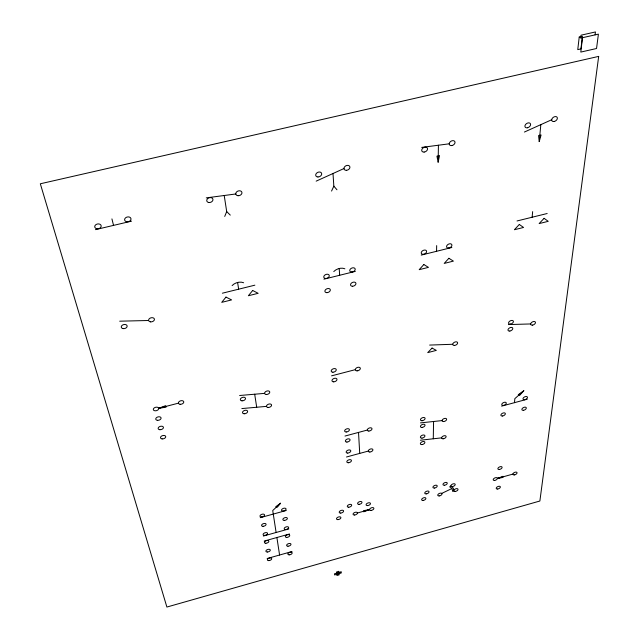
<?xml version="1.0" encoding="UTF-8"?>
<svg xmlns="http://www.w3.org/2000/svg" width="639" height="639" viewBox="0 0 639 639"><rect width="100%" height="100%" fill="white"/><g stroke="black" fill="none" stroke-linecap="round" stroke-linejoin="round"><path stroke-width="0.96" d="M433.274 438.785L433.577 421.492M436.565 251.287L436.669 245.616M438.13 162.186L439.528 155.573L436.948 156.18L438.13 162.186L438.426 145.221M514.467 402.666L514.85 398.64L523.796 390.741L519.667 395.333L518.253 394.726L523.796 390.741M532.127 217.228L532.654 211.637M539.22 141.594L541.081 134.989L538.565 135.58L539.22 141.594L540.834 124.629M582.496 37.725L580.795 52.078L596.538 48.508L598.408 34.139L580.659 38.108L581.003 35.201L595.46 31.95L595.085 34.857M224.728 216.437L226.693 211.565L224.217 195.502M331.561 191.061L333.838 186.173L333.007 173.512M280.513 503.236L277.326 507.182L275.752 506.743L280.513 503.236L272.733 510.537L276.112 532.495M441.757 493.404L451.821 488.571M316.169 181.141L343.958 168.552M524.411 132.041L551.705 119.733M369.542 509.61L363.751 511.799L363.687 510.665L369.542 509.61L357.425 512.989M497.382 478.435L503.029 476.295L502.925 477.445L497.382 478.435L512.877 474.098M158.672 408.289L165.629 405.685L165.996 407.195L158.672 408.289A2.756 1.741 -14.8 0 0 154.303 407.858A2.756 1.741 -14.8 0 0 155.037 410.789A2.756 1.741 -14.8 0 0 158.672 408.289L178.441 403.161M336.689 573.095L338.862 572.48M336.809 574.373L338.982 573.758M267.134 558.526L291.999 551.521M263.34 536.049L288.844 528.94M264.187 541.065L289.547 533.98M260.241 517.678L286.272 510.481M346.482 456.997L368.304 451.07M345.004 436.046L367.297 430.055M501.631 406.14L527.263 399.207M331.577 375.844L355.324 369.654M323.925 279.179L355.324 271.375M421.221 255.105L451.853 247.493M222.356 293.205L254.865 285.178M517.023 220.966L547.168 213.514M95.459 229.641L131.546 221.142M206.269 197.874L235.815 193.968M421.716 147.401L449.217 143.815M420.374 440.223L441.629 437.859M420.454 422.89L442.076 420.59M241.83 408.577L266.503 406.372M239.617 395.501L264.626 393.368M429.648 345.076L452.739 344.277M508.412 324.572L530.666 323.949M119.701 321.185L148.623 320.498M226.693 211.565L230.28 215.119M333.838 186.173L336.969 189.775M111.929 218.897L113.542 225.383M237.604 282.454L238.643 289.187M276.887 537.519L279.586 555.019M254.689 394.215L256.702 407.251M339.213 268.492L339.66 275.265M358.527 432.411L359.725 453.402M232.117 285.585A8.379 5.815 -18.7 0 1 243.619 282.75M333.766 271.559A8.187 5.575 -23.3 0 1 344.876 268.811M579.23 37.014L577.76 49.618L580.931 48.907L582.425 36.295L579.23 37.014M598.679 56.392L539.875 501.016L166.891 607.05L40.321 183.784L598.679 56.392M225.974 297.103L221.717 302.359L231.598 299.907L225.974 297.103M252.685 290.489L248.363 295.745L258.172 293.317L252.685 290.489M423.841 264.538L419.192 269.682L428.457 267.366L423.841 264.538M448.897 258.276L444.193 263.428L453.394 261.119L448.897 258.276M519.315 224.465L514.387 229.736L523.557 227.46L519.315 224.465M544.101 218.33L539.124 223.594L548.23 221.334L544.101 218.33M432.068 348.079L427.715 352.632L436.317 350.388L432.068 348.079M450.767 486.111L449.672 486.87A13.403 7.141 -23 0 1 452.476 491.287L453.778 490.92A14.785 7.876 -23 0 0 450.767 486.111M338.766 571.346L336.585 571.961L336.913 575.507L339.077 574.884L338.766 571.346M341.082 571.921L334.485 573.806L334.588 574.932L341.178 573.047L341.082 571.921M354.501 515.01A2.284 1.238 -20.7 0 0 357.385 512.813A2.284 1.238 -20.7 0 0 353.83 512.973A2.284 1.238 -20.7 0 0 354.501 515.01M337.975 519.627A2.292 1.238 -20.2 0 0 340.851 517.438A2.292 1.238 -20.2 0 0 337.264 517.598A2.292 1.238 -20.2 0 0 337.975 519.627M340.683 513.069A2.3 1.254 -20.4 0 0 343.574 510.865A2.3 1.254 -20.4 0 0 339.964 511.016A2.3 1.254 -20.4 0 0 340.683 513.069M348.742 507.206A2.308 1.262 -20.6 0 0 351.65 504.986A2.308 1.262 -20.6 0 0 348.047 505.137A2.308 1.262 -20.6 0 0 348.742 507.206M359.038 504.347A2.308 1.262 -20.9 0 0 361.954 502.126A2.308 1.262 -20.9 0 0 358.367 502.27A2.308 1.262 -20.9 0 0 359.038 504.347M367.529 505.593A2.292 1.246 -21.1 0 0 370.436 503.38A2.292 1.246 -21.1 0 0 366.882 503.524A2.292 1.246 -21.1 0 0 367.529 505.593M370.963 510.409A2.276 1.23 -21.2 0 0 373.855 508.221A2.276 1.23 -21.2 0 0 370.324 508.372A2.276 1.23 -21.2 0 0 370.963 510.409M439.185 495.928A2.252 1.198 -23 0 0 441.948 493.675A2.252 1.198 -23 0 0 438.466 493.979A2.252 1.198 -23 0 0 439.185 495.928M423.09 500.433A2.252 1.206 -22.5 0 0 425.838 498.18A2.252 1.206 -22.5 0 0 422.331 498.492A2.252 1.206 -22.5 0 0 423.09 500.433M426.229 493.875A2.268 1.214 -22.7 0 0 429.001 491.607A2.268 1.214 -22.7 0 0 425.47 491.902A2.268 1.214 -22.7 0 0 426.229 493.875M434.4 488.052A2.276 1.222 -23 0 0 437.188 485.768A2.276 1.222 -23 0 0 433.657 486.063A2.276 1.222 -23 0 0 434.4 488.052M444.424 485.257A2.268 1.222 -23.2 0 0 447.22 482.972A2.268 1.222 -23.2 0 0 443.706 483.268A2.268 1.222 -23.2 0 0 444.424 485.257M452.372 486.575A2.26 1.206 -23.4 0 0 455.168 484.298A2.26 1.206 -23.4 0 0 451.685 484.594A2.26 1.206 -23.4 0 0 452.372 486.575M455.208 491.439A2.244 1.19 -23.4 0 0 457.987 489.186A2.244 1.19 -23.4 0 0 454.529 489.482A2.244 1.19 -23.4 0 0 455.208 491.439M494.682 480.416A2.236 1.182 -24.4 0 0 497.326 478.1A2.236 1.182 -24.4 0 0 493.843 478.555A2.236 1.182 -24.4 0 0 494.682 480.416M514.347 474.905A2.236 1.174 -24.9 0 0 517.007 472.588A2.236 1.174 -24.9 0 0 513.556 473.036A2.236 1.174 -24.9 0 0 514.347 474.905M499.379 469.465A2.26 1.198 -24.7 0 0 502.054 467.109A2.26 1.198 -24.7 0 0 498.548 467.556A2.26 1.198 -24.7 0 0 499.379 469.465M497.693 489.011A2.213 1.15 -24.4 0 0 500.313 486.734A2.213 1.15 -24.4 0 0 496.87 487.19A2.213 1.15 -24.4 0 0 497.693 489.011M180.094 404.287A2.74 1.741 -15.7 0 0 183.752 401.787A2.74 1.741 -15.7 0 0 179.439 401.348A2.74 1.741 -15.7 0 0 180.094 404.287M157.458 420.334A2.732 1.709 -14.9 0 0 161.06 417.866A2.732 1.709 -14.9 0 0 156.739 417.459A2.732 1.709 -14.9 0 0 157.458 420.334M159.83 429.704A2.708 1.677 -15 0 0 163.408 427.267A2.708 1.677 -15 0 0 159.127 426.884A2.708 1.677 -15 0 0 159.83 429.704M162.162 438.905A2.684 1.653 -15.1 0 0 165.709 436.501A2.684 1.653 -15.1 0 0 161.467 436.133A2.684 1.653 -15.1 0 0 162.162 438.905M368.839 431.045A2.476 1.446 -21.9 0 0 371.978 428.577A2.476 1.446 -21.9 0 0 368.144 428.625A2.476 1.446 -21.9 0 0 368.839 431.045M346.234 431.972A2.492 1.47 -21.2 0 0 349.373 429.48A2.492 1.47 -21.2 0 0 345.475 429.528A2.492 1.47 -21.2 0 0 346.234 431.972M346.929 442.052A2.468 1.446 -21.2 0 0 350.036 439.6A2.468 1.446 -21.2 0 0 346.178 439.664A2.468 1.446 -21.2 0 0 346.929 442.052M369.813 452.013A2.42 1.39 -21.7 0 0 372.888 449.616A2.42 1.39 -21.7 0 0 369.134 449.688A2.42 1.39 -21.7 0 0 369.813 452.013M348.359 462.74A2.42 1.382 -21 0 0 351.402 460.368A2.42 1.382 -21 0 0 347.632 460.455A2.42 1.382 -21 0 0 348.359 462.74M347.688 453.075A2.444 1.414 -21.1 0 0 350.763 450.663A2.444 1.414 -21.1 0 0 346.953 450.743A2.444 1.414 -21.1 0 0 347.688 453.075M443.626 421.572A2.428 1.39 -24.1 0 0 446.605 419.048A2.428 1.39 -24.1 0 0 442.859 419.28A2.428 1.39 -24.1 0 0 443.626 421.572M422.02 427.419A2.436 1.398 -23.4 0 0 424.983 424.895A2.436 1.398 -23.4 0 0 421.197 425.135A2.436 1.398 -23.4 0 0 422.02 427.419M422.059 420.726A2.452 1.414 -23.5 0 0 425.047 418.178A2.452 1.414 -23.5 0 0 421.237 418.409A2.452 1.414 -23.5 0 0 422.059 420.726M443.154 438.793A2.388 1.342 -23.8 0 0 446.086 436.341A2.388 1.342 -23.8 0 0 442.396 436.589A2.388 1.342 -23.8 0 0 443.154 438.793M421.916 444.592A2.388 1.35 -23.2 0 0 424.831 442.132A2.388 1.35 -23.2 0 0 421.109 442.388A2.388 1.35 -23.2 0 0 421.916 444.592M421.956 438.122A2.404 1.366 -23.3 0 0 424.887 435.646A2.404 1.366 -23.3 0 0 421.141 435.894A2.404 1.366 -23.3 0 0 421.956 438.122M524.523 399.71A2.412 1.358 -26.4 0 0 527.399 397.107A2.412 1.358 -26.4 0 0 523.7 397.506A2.412 1.358 -26.4 0 0 524.523 399.71M503.372 405.438A2.42 1.366 -25.8 0 0 506.224 402.834A2.42 1.366 -25.8 0 0 502.486 403.241A2.42 1.366 -25.8 0 0 503.372 405.438M523.413 410.31A2.388 1.326 -26.2 0 0 526.264 407.746A2.388 1.326 -26.2 0 0 522.598 408.153A2.388 1.326 -26.2 0 0 523.413 410.31M502.478 416.005A2.396 1.334 -25.6 0 0 505.297 413.441A2.396 1.334 -25.6 0 0 501.599 413.856A2.396 1.334 -25.6 0 0 502.478 416.005M282.965 511.08A2.372 1.318 -18.8 0 0 286.048 508.9A2.372 1.318 -18.8 0 0 282.358 508.876A2.372 1.318 -18.8 0 0 282.965 511.08M261.471 517.023A2.38 1.326 -18.2 0 0 264.546 514.834A2.38 1.326 -18.2 0 0 260.816 514.818A2.38 1.326 -18.2 0 0 261.471 517.023M284.299 520.402A2.348 1.294 -18.8 0 0 287.35 518.253A2.348 1.294 -18.8 0 0 283.708 518.237A2.348 1.294 -18.8 0 0 284.299 520.402M263.02 526.304A2.356 1.294 -18.2 0 0 266.064 524.156A2.356 1.294 -18.2 0 0 262.381 524.156A2.356 1.294 -18.2 0 0 263.02 526.304M285.601 529.539A2.324 1.27 -18.8 0 0 288.628 527.415A2.324 1.27 -18.8 0 0 285.018 527.423A2.324 1.27 -18.8 0 0 285.601 529.539M264.546 535.41A2.332 1.27 -18.2 0 0 267.557 533.285A2.332 1.27 -18.2 0 0 263.907 533.301A2.332 1.27 -18.2 0 0 264.546 535.41M265.856 543.238A2.316 1.246 -18.2 0 0 268.843 541.145A2.316 1.246 -18.2 0 0 265.233 541.169A2.316 1.246 -18.2 0 0 265.856 543.238M286.727 537.399A2.3 1.246 -18.8 0 0 289.731 535.306A2.3 1.246 -18.8 0 0 286.152 535.322A2.3 1.246 -18.8 0 0 286.727 537.399M267.326 552.008A2.292 1.222 -18.2 0 0 270.281 549.939A2.292 1.222 -18.2 0 0 266.703 549.979A2.292 1.222 -18.2 0 0 267.326 552.008M287.989 546.201A2.284 1.222 -18.8 0 0 290.961 544.14A2.284 1.222 -18.8 0 0 287.422 544.164A2.284 1.222 -18.8 0 0 287.989 546.201M268.763 560.611A2.268 1.198 -18.2 0 0 271.695 558.566A2.268 1.198 -18.2 0 0 268.156 558.622A2.268 1.198 -18.2 0 0 268.763 560.611M289.219 554.836A2.26 1.198 -18.8 0 0 292.167 552.799A2.26 1.198 -18.8 0 0 288.668 552.839A2.26 1.198 -18.8 0 0 289.219 554.836M266.279 394.495A2.668 1.677 -19 0 0 269.738 391.907A2.668 1.677 -19 0 0 265.56 391.675A2.668 1.677 -19 0 0 266.279 394.495M242.029 400.829A2.676 1.685 -18 0 0 245.472 398.241A2.676 1.685 -18 0 0 241.238 398.017A2.676 1.685 -18 0 0 242.029 400.829M268.14 407.466A2.636 1.629 -18.9 0 0 271.551 404.926A2.636 1.629 -18.9 0 0 267.429 404.727A2.636 1.629 -18.9 0 0 268.14 407.466M244.194 413.76A2.644 1.637 -18.1 0 0 247.597 411.22A2.644 1.637 -18.1 0 0 243.419 411.029A2.644 1.637 -18.1 0 0 244.194 413.76M357.153 370.852A2.628 1.637 -22.3 0 0 360.268 368.048A2.628 1.637 -22.3 0 0 356.083 368.224A2.628 1.637 -22.3 0 0 357.153 370.852M332.911 372.21A2.652 1.661 -21.5 0 0 336.226 369.494A2.652 1.661 -21.5 0 0 332.072 369.454A2.652 1.661 -21.5 0 0 332.911 372.21M333.662 381.834A2.628 1.637 -21.4 0 0 336.945 379.151A2.628 1.637 -21.4 0 0 332.823 379.127A2.628 1.637 -21.4 0 0 333.662 381.834M454.553 345.451A2.604 1.59 -25.8 0 0 457.556 342.544A2.604 1.59 -25.8 0 0 453.466 342.919A2.604 1.59 -25.8 0 0 454.553 345.451M532.487 325.123A2.596 1.55 -28.2 0 0 535.378 322.136A2.596 1.55 -28.2 0 0 531.336 322.703A2.596 1.55 -28.2 0 0 532.487 325.123M509.834 331.042A2.604 1.566 -27.5 0 0 512.702 328.047A2.604 1.566 -27.5 0 0 508.62 328.622A2.604 1.566 -27.5 0 0 509.834 331.042M510.425 324.093A2.62 1.582 -27.7 0 0 513.309 321.066A2.62 1.582 -27.7 0 0 509.203 321.641A2.62 1.582 -27.7 0 0 510.425 324.093M150.469 321.856A2.971 2.037 -14.5 0 0 154.398 319.069A2.971 2.037 -14.5 0 0 149.662 318.414A2.971 2.037 -14.5 0 0 150.469 321.856M123.007 328.598A2.995 2.045 -13.3 0 0 127.145 325.978A2.995 2.045 -13.3 0 0 122.48 325.083A2.995 2.045 -13.3 0 0 123.007 328.598M351.738 272.046A2.875 1.957 -23.9 0 0 355.132 268.819A2.875 1.957 -23.9 0 0 350.547 268.867A2.875 1.957 -23.9 0 0 351.738 272.046M325.818 278.484A2.883 1.973 -22.7 0 0 329.189 275.257A2.883 1.973 -22.7 0 0 324.548 275.313A2.883 1.973 -22.7 0 0 325.818 278.484M352.512 286.264A2.844 1.909 -23.6 0 0 355.867 283.101A2.844 1.909 -23.6 0 0 351.346 283.165A2.844 1.909 -23.6 0 0 352.512 286.264M326.92 292.662A2.852 1.925 -22.5 0 0 330.243 289.499A2.852 1.925 -22.5 0 0 325.666 289.579A2.852 1.925 -22.5 0 0 326.92 292.662M448.738 248.02A2.86 1.893 -27.9 0 0 451.773 244.561A2.86 1.893 -27.9 0 0 447.22 245.104A2.86 1.893 -27.9 0 0 448.738 248.02M423.274 254.314A2.86 1.909 -26.9 0 0 426.517 250.967A2.86 1.909 -26.9 0 0 421.988 251.255A2.86 1.909 -26.9 0 0 423.274 254.314M126.706 221.757A3.243 2.42 -13.2 0 0 130.955 218.61A3.243 2.42 -13.2 0 0 125.747 217.675A3.243 2.42 -13.2 0 0 126.706 221.757M96.689 228.73A3.267 2.428 -11.4 0 0 101.178 225.791A3.267 2.428 -11.4 0 0 96.026 224.569A3.267 2.428 -11.4 0 0 96.689 228.73M208.849 202.515A3.187 2.388 -18.2 0 0 212.907 199.176A3.187 2.388 -18.2 0 0 207.795 198.505A3.187 2.388 -18.2 0 0 208.849 202.515M238.043 195.718A3.171 2.372 -20 0 0 241.869 192.195A3.171 2.372 -20 0 0 236.718 191.82A3.171 2.372 -20 0 0 238.043 195.718M317.95 176.971A3.139 2.324 -24.8 0 0 321.601 173.289A3.139 2.324 -24.8 0 0 316.545 173.193A3.139 2.324 -24.8 0 0 317.95 176.971M346.362 170.333A3.131 2.308 -26.3 0 0 349.773 166.507A3.131 2.308 -26.3 0 0 344.701 166.699A3.131 2.308 -26.3 0 0 346.362 170.333M424.128 152.074A3.123 2.244 -30.2 0 0 427.379 148.112A3.123 2.244 -30.2 0 0 422.387 148.583A3.123 2.244 -30.2 0 0 424.128 152.074M451.773 145.588A3.123 2.221 -31.4 0 0 454.8 141.515A3.123 2.221 -31.4 0 0 449.8 142.281A3.123 2.221 -31.4 0 0 451.773 145.588M527.479 127.784A3.131 2.149 -34.3 0 0 530.362 123.615A3.131 2.149 -34.3 0 0 525.442 124.661A3.131 2.149 -34.3 0 0 527.479 127.784M554.205 121.49A3.131 2.125 -35.1 0 0 557.144 117.32A3.131 2.125 -35.1 0 0 552.256 118.367A3.131 2.125 -35.1 0 0 554.205 121.49"/></g></svg>
